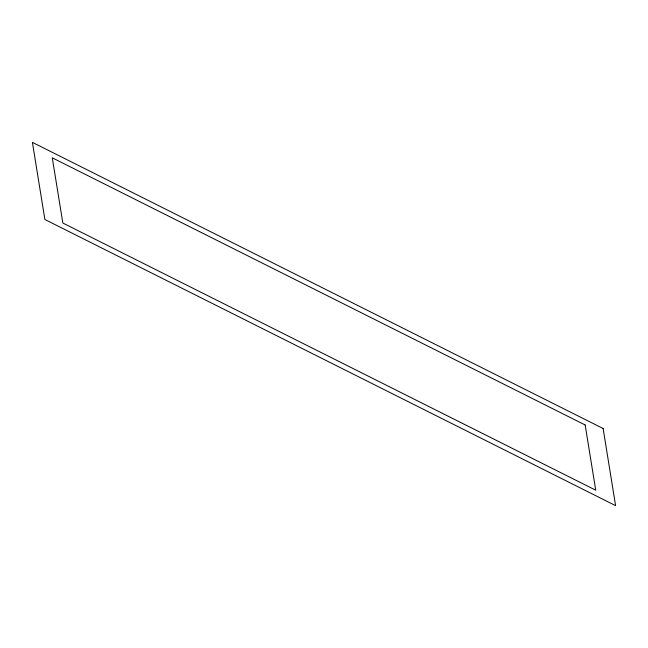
<?xml version="1.0" encoding="UTF-8"?>
<svg xmlns="http://www.w3.org/2000/svg" width="648" height="648" viewBox="0 0 648 648"><rect width="100%" height="100%" fill="white"/><g stroke="black" fill="none" stroke-linecap="round" stroke-linejoin="round"><path stroke-width="0.97" d="M603.118 428.506L32.4 142.358L44.882 219.494L615.6 505.643L603.118 428.506M585.168 424.983L52.277 157.804L62.832 223.017L595.723 490.196L585.168 424.983"/></g></svg>
